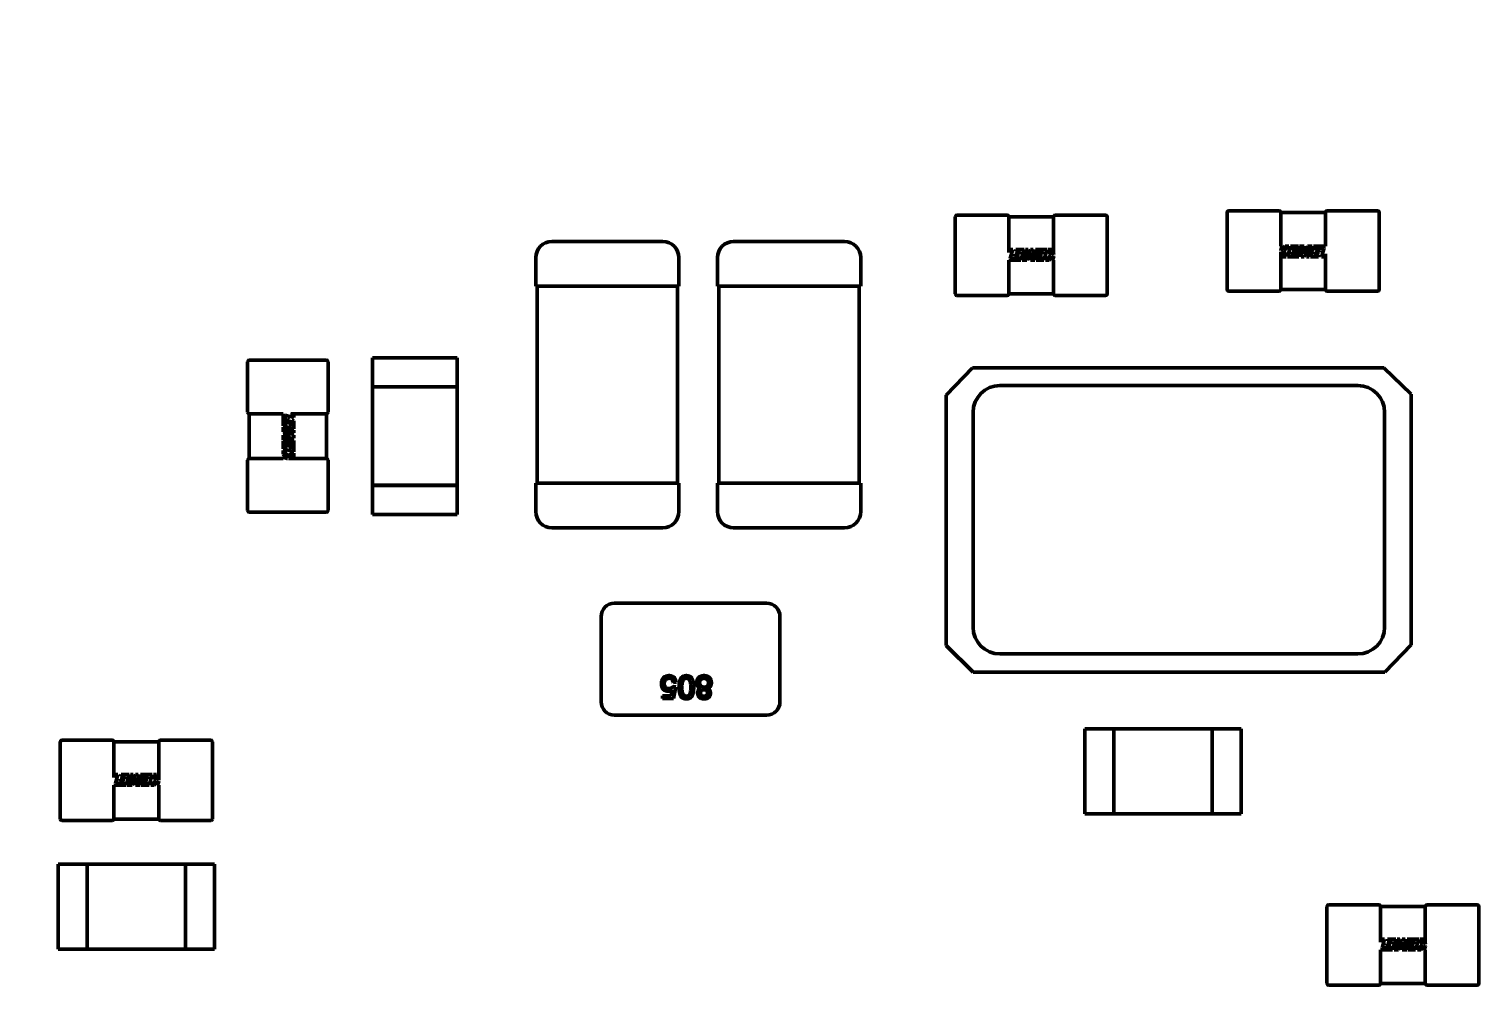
# Model space of a CAD drawing. Header units: millimetres. Extents: x -86 to 841, y -58 to 594.
# Drawn here: x 393.03 to 409.24, y 272.38 to 283.15 of the extents above; entities that cross this region are included whole.
import ezdxf

# ---------------------------------------------------------------- set-up
doc = ezdxf.new("R2010")
doc.units = ezdxf.units.MM
doc.layers.add('Dimension (ISO)', color=7, linetype='Continuous', lineweight=25)
doc.layers.add('Visible (ISO)', color=7, linetype='Continuous', lineweight=50)
doc.styles.add('Note Text (ISO)', font='tahoma.ttf')
doc.dimstyles.new('Default (ISO)', dxfattribs={"dimtxt": 3.5, "dimasz": 2.5, "dimexe": 3.175, "dimexo": 0, "dimgap": 0.762, "dimtad": 1, "dimrnd": 1e-08, "dimtxsty": 'Note Text (ISO)', "dimcen": 0.09, "dimdle": 10, "dimclrd": 256, "dimclre": 256, "dimclrt": 256, "dimadec": 0, "dimazin": 0, "dimtfac": 1.001486, "dimtmove": 0, "dimatfit": 3, "dimfxl": 1, "dimtolj": 1, "dimtzin": 0, "dimlwd": -1, "dimlwe": -1, "dimarcsym": 0})

# ---------------------------------------------------------------- blocks, each defined once
blk = doc.blocks.new('*D15')
at = {"layer": 'Defpoints', "color": 0, "transparency": 16777216}
for p in [(403.259, 321.832), (351.586, 205.621), (382.416, 205.621)]:
    blk.add_point(p, dxfattribs=at)
at = {"layer": 'Dimension (ISO)', "transparency": 16777216}
for p, q in [((403.259, 321.832), (348.411, 321.832)), ((351.586, 319.332), (351.586, 208.121)), ((382.416, 205.621), (348.411, 205.621))]:
    blk.add_line(p, q, dxfattribs=at)
for points in [[(351.169, 319.332), (352.003, 319.332), (351.586, 321.832)], [(351.169, 208.121), (352.003, 208.121), (351.586, 205.621)]]:
    blk.add_solid(points, dxfattribs=at)
at = {"layer": 'Dimension (ISO)', "transparency": 16777216, "insert": (346.381, 257.888), "char_height": 3.5, "attachment_point": 1, "rotation": 90, "style": 'Note Text (ISO)'}
blk.add_mtext('\\A1;116,21', dxfattribs=at)

msp = doc.modelspace()

# ---------------------------------------------------------------- linework, layer by layer
at = {"layer": 'Visible (ISO)'}
for p, q in [((403.402, 281.07), (403.964, 281.07)), ((404.502, 281.07), (405.064, 281.07)), ((406.422, 280.237), (406.422, 281.1)), ((406.441, 281.118), (407.004, 281.118)), ((407.022, 281.1), (407.522, 281.1)), ((407.022, 281.1), (407.022, 281.081)), ((407.022, 281.081), (407.022, 280.723)), ((407.522, 281.1), (407.522, 281.081)), ((407.522, 281.081), (407.522, 280.723)), ((407.541, 281.118), (408.104, 281.118)), ((408.122, 281.1), (408.122, 280.237)), ((403.383, 280.189), (403.383, 281.051)), ((403.983, 281.051), (404.483, 281.051)), ((403.983, 281.032), (403.983, 281.051)), ((403.983, 280.653), (403.983, 281.032)), ((404.483, 281.032), (404.483, 281.051)), ((404.483, 280.628), (404.483, 281.032)), ((405.083, 281.051), (405.083, 280.189)), ((398.874, 280.774), (400.114, 280.774)), ((400.906, 280.774), (402.146, 280.774)), ((398.694, 280.594), (398.694, 280.274)), ((400.294, 280.594), (400.294, 280.274)), ((400.726, 280.594), (400.726, 280.274)), ((402.326, 280.594), (402.326, 280.274)), ((403.992, 280.686), (403.982, 280.651)), ((404.026, 280.686), (403.992, 280.686)), ((403.999, 280.588), (404.026, 280.686)), ((404.035, 280.588), (403.999, 280.588)), ((404.09, 280.588), (404.035, 280.588)), ((404.051, 280.633), (404.045, 280.61)), ((404.045, 280.61), (404.097, 280.61)), ((404.103, 280.633), (404.051, 280.633)), ((404.061, 280.686), (404.055, 280.663)), ((404.055, 280.663), (404.112, 280.663)), ((404.152, 280.686), (404.061, 280.686)), ((404.097, 280.61), (404.09, 280.588)), ((404.112, 280.663), (404.103, 280.633)), ((404.118, 280.565), (404.152, 280.686)), ((404.167, 280.686), (404.132, 280.565)), ((404.223, 280.686), (404.167, 280.578)), ((404.167, 280.578), (404.197, 280.686)), ((404.197, 280.686), (404.167, 280.686)), ((404.185, 280.565), (404.228, 280.651)), ((404.255, 280.686), (404.223, 280.686)), ((404.228, 280.651), (404.223, 280.565)), ((404.28, 280.686), (404.249, 280.578)), ((404.249, 280.578), (404.255, 280.686)), ((404.274, 280.565), (404.302, 280.663)), ((404.41, 280.686), (404.28, 280.686)), ((404.293, 280.588), (404.286, 280.565)), ((404.348, 280.588), (404.293, 280.588)), ((404.302, 280.663), (404.369, 280.663)), ((404.309, 280.633), (404.302, 280.61)), ((404.302, 280.61), (404.354, 280.61)), ((404.36, 280.633), (404.309, 280.633)), ((404.354, 280.61), (404.348, 280.588)), ((404.369, 280.663), (404.36, 280.633)), ((404.375, 280.565), (404.41, 280.686)), ((404.45, 280.62), (404.394, 280.565)), ((404.46, 280.686), (404.423, 280.686)), ((404.423, 280.686), (404.45, 280.62)), ((404.434, 280.565), (404.484, 280.615)), ((404.484, 280.626), (404.46, 280.686)), ((404.484, 280.612), (404.47, 280.565)), ((404.483, 280.61), (404.483, 280.615)), ((407.072, 280.723), (407.022, 280.673)), ((407.022, 280.676), (407.035, 280.723)), ((407.035, 280.723), (407.022, 280.723)), ((407.022, 280.678), (407.022, 280.674)), ((407.022, 280.662), (407.046, 280.603)), ((407.022, 280.66), (407.022, 280.256)), ((407.046, 280.603), (407.082, 280.603)), ((407.055, 280.668), (407.111, 280.723)), ((407.082, 280.603), (407.055, 280.668)), ((407.111, 280.723), (407.072, 280.723)), ((407.13, 280.723), (407.096, 280.603)), ((407.096, 280.603), (407.225, 280.603)), ((407.219, 280.723), (407.13, 280.723)), ((407.136, 280.626), (407.145, 280.655)), ((407.203, 280.626), (407.136, 280.626)), ((407.145, 280.655), (407.197, 280.655)), ((407.151, 280.678), (407.158, 280.7)), ((407.203, 280.678), (407.151, 280.678)), ((407.158, 280.7), (407.213, 280.7)), ((407.197, 280.655), (407.203, 280.678)), ((407.231, 280.723), (407.203, 280.626)), ((407.213, 280.7), (407.219, 280.723)), ((407.225, 280.603), (407.256, 280.71)), ((407.282, 280.723), (407.231, 280.723)), ((407.256, 280.71), (407.25, 280.603)), ((407.25, 280.603), (407.282, 280.603)), ((407.32, 280.723), (407.278, 280.637)), ((407.278, 280.637), (407.282, 280.723)), ((407.282, 280.603), (407.339, 280.71)), ((407.339, 280.71), (407.308, 280.603)), ((407.308, 280.603), (407.338, 280.603)), ((407.373, 280.723), (407.32, 280.723)), ((407.338, 280.603), (407.373, 280.723)), ((407.388, 280.723), (407.353, 280.603)), ((407.353, 280.603), (407.444, 280.603)), ((407.523, 280.723), (407.388, 280.723)), ((407.394, 280.626), (407.402, 280.655)), ((407.45, 280.626), (407.394, 280.626)), ((407.402, 280.655), (407.454, 280.655)), ((407.409, 280.678), (407.415, 280.7)), ((407.46, 280.678), (407.409, 280.678)), ((407.415, 280.7), (407.47, 280.7)), ((407.444, 280.603), (407.45, 280.626)), ((407.454, 280.655), (407.46, 280.678)), ((407.47, 280.7), (407.507, 280.7)), ((407.507, 280.7), (407.479, 280.603)), ((407.479, 280.603), (407.513, 280.603)), ((407.513, 280.603), (407.523, 280.637)), ((407.522, 280.635), (407.522, 280.256)), ((403.982, 280.565), (404.118, 280.565)), ((403.983, 280.207), (403.983, 280.565)), ((404.132, 280.565), (404.185, 280.565)), ((404.223, 280.565), (404.274, 280.565)), ((404.286, 280.565), (404.375, 280.565)), ((404.394, 280.565), (404.434, 280.565)), ((404.47, 280.565), (404.484, 280.565)), ((404.483, 280.207), (404.483, 280.565)), ((398.874, 280.274), (398.694, 280.274)), ((398.71, 280.274), (398.71, 278.074)), ((398.874, 280.274), (400.114, 280.274)), ((400.114, 280.274), (400.294, 280.274)), ((400.278, 280.274), (400.278, 278.074)), ((400.906, 280.274), (400.726, 280.274)), ((400.742, 280.274), (400.742, 278.074)), ((400.906, 280.274), (402.146, 280.274)), ((402.146, 280.274), (402.326, 280.274)), ((402.31, 280.274), (402.31, 278.074)), ((403.964, 280.17), (403.402, 280.17)), ((403.983, 280.189), (403.983, 280.207)), ((404.483, 280.189), (403.983, 280.189)), ((404.483, 280.189), (404.483, 280.207)), ((405.064, 280.17), (404.502, 280.17)), ((407.004, 280.218), (406.441, 280.218)), ((407.022, 280.256), (407.022, 280.237)), ((407.522, 280.237), (407.022, 280.237)), ((407.522, 280.256), (407.522, 280.237)), ((408.104, 280.218), (407.541, 280.218)), ((395.492, 279.449), (396.354, 279.449)), ((396.868, 279.149), (396.868, 279.473)), ((396.868, 279.473), (397.817, 279.473)), ((397.817, 279.473), (397.817, 279.149)), ((395.473, 278.867), (395.473, 279.43)), ((396.373, 279.43), (396.373, 278.867)), ((403.28, 279.056), (403.575, 279.361)), ((403.575, 279.361), (408.175, 279.361)), ((408.175, 279.361), (408.48, 279.066)), ((397.817, 279.149), (396.868, 279.149)), ((396.868, 278.049), (396.868, 279.148)), ((396.868, 279.148), (397.817, 279.148)), ((397.817, 279.148), (397.817, 278.049)), ((403.883, 279.164), (407.883, 279.164)), ((403.28, 276.257), (403.28, 279.056)), ((408.48, 279.066), (408.48, 276.266)), ((395.492, 278.349), (395.492, 278.849)), ((395.492, 278.849), (395.511, 278.849)), ((395.511, 278.849), (395.869, 278.849)), ((395.869, 278.849), (395.869, 278.714)), ((395.892, 278.797), (395.892, 278.833)), ((395.892, 278.833), (395.989, 278.805)), ((395.989, 278.839), (395.954, 278.849)), ((395.957, 278.849), (396.336, 278.849)), ((395.989, 278.805), (395.989, 278.839)), ((396.336, 278.849), (396.354, 278.849)), ((396.354, 278.849), (396.354, 278.349)), ((403.583, 276.464), (403.583, 278.864)), ((408.183, 278.864), (408.183, 276.464)), ((395.869, 278.714), (395.989, 278.679)), ((395.869, 278.699), (395.869, 278.647)), ((395.989, 278.665), (395.869, 278.699)), ((395.869, 278.647), (395.954, 278.604)), ((395.989, 278.608), (395.881, 278.665)), ((395.881, 278.665), (395.989, 278.634)), ((395.891, 278.741), (395.892, 278.797)), ((395.914, 278.735), (395.891, 278.741)), ((395.936, 278.78), (395.914, 278.787)), ((395.914, 278.787), (395.914, 278.735)), ((395.936, 278.729), (395.936, 278.78)), ((395.966, 278.72), (395.936, 278.729)), ((395.989, 278.77), (395.966, 278.777)), ((395.966, 278.777), (395.966, 278.72)), ((395.989, 278.679), (395.989, 278.77)), ((395.989, 278.634), (395.989, 278.665)), ((395.954, 278.604), (395.869, 278.609)), ((395.869, 278.609), (395.869, 278.557)), ((395.869, 278.557), (395.966, 278.529)), ((395.891, 278.539), (395.869, 278.545)), ((395.869, 278.545), (395.869, 278.457)), ((395.989, 278.551), (395.882, 278.582)), ((395.882, 278.582), (395.989, 278.576)), ((395.891, 278.484), (395.891, 278.539)), ((395.914, 278.478), (395.891, 278.484)), ((395.936, 278.523), (395.914, 278.529)), ((395.914, 278.529), (395.914, 278.478)), ((395.936, 278.471), (395.936, 278.523)), ((395.966, 278.529), (395.966, 278.463)), ((395.989, 278.576), (395.989, 278.608)), ((395.989, 278.422), (395.989, 278.551)), ((395.473, 277.767), (395.473, 278.33)), ((395.492, 278.349), (395.511, 278.349)), ((395.511, 278.349), (395.869, 278.349)), ((395.869, 278.457), (395.989, 278.422)), ((395.924, 278.381), (395.869, 278.438)), ((395.869, 278.438), (395.869, 278.398)), ((395.869, 278.398), (395.919, 278.348)), ((395.916, 278.348), (395.869, 278.362)), ((395.869, 278.362), (395.869, 278.348)), ((395.913, 278.349), (395.918, 278.349)), ((395.989, 278.408), (395.924, 278.381)), ((395.929, 278.348), (395.989, 278.372)), ((395.931, 278.349), (396.336, 278.349)), ((395.966, 278.463), (395.936, 278.471)), ((395.989, 278.372), (395.989, 278.408)), ((396.336, 278.349), (396.354, 278.349)), ((396.373, 278.33), (396.373, 277.767)), ((397.817, 278.049), (396.868, 278.049)), ((396.868, 277.724), (396.868, 278.048)), ((396.868, 278.048), (397.817, 278.048)), ((397.817, 278.048), (397.817, 277.724)), ((398.874, 278.074), (398.694, 278.074)), ((398.694, 278.074), (398.694, 277.754)), ((398.874, 278.074), (400.114, 278.074)), ((400.114, 278.074), (400.294, 278.074)), ((400.294, 278.074), (400.294, 277.754)), ((400.906, 278.074), (400.726, 278.074)), ((400.726, 278.074), (400.726, 277.754)), ((400.906, 278.074), (402.146, 278.074)), ((402.146, 278.074), (402.326, 278.074)), ((402.326, 278.074), (402.326, 277.754)), ((396.354, 277.749), (395.492, 277.749)), ((397.817, 277.724), (396.868, 277.724)), ((398.874, 277.574), (400.114, 277.574)), ((400.906, 277.574), (402.146, 277.574)), ((399.574, 276.73), (399.924, 276.73)), ((399.924, 276.73), (400.924, 276.73)), ((400.924, 276.73), (401.274, 276.73)), ((399.424, 275.63), (399.424, 276.58)), ((401.424, 276.58), (401.424, 275.63)), ((403.585, 275.961), (403.28, 276.257)), ((408.48, 276.266), (408.185, 275.961)), ((407.883, 276.164), (403.883, 276.164)), ((408.185, 275.961), (403.585, 275.961)), ((400.206, 275.697), (400.219, 275.763)), ((400.226, 275.799), (400.259, 275.796)), ((400.262, 275.848), (400.229, 275.845)), ((400.259, 275.796), (400.233, 275.664)), ((400.111, 275.697), (400.206, 275.697)), ((400.111, 275.664), (400.111, 275.697)), ((400.233, 275.664), (400.111, 275.664)), ((399.924, 275.48), (399.574, 275.48)), ((400.924, 275.48), (399.924, 275.48)), ((401.274, 275.48), (400.924, 275.48)), ((404.831, 274.376), (404.831, 275.325)), ((404.831, 275.325), (405.155, 275.325)), ((405.155, 275.325), (405.155, 274.376)), ((406.255, 275.325), (405.156, 275.325)), ((405.156, 275.325), (405.156, 274.376)), ((406.255, 274.376), (406.255, 275.325)), ((406.256, 274.376), (406.256, 275.325)), ((406.256, 275.325), (406.58, 275.325)), ((406.58, 275.325), (406.58, 274.376)), ((393.379, 274.318), (393.379, 275.181)), ((393.398, 275.2), (393.96, 275.2)), ((393.979, 275.181), (394.479, 275.181)), ((393.979, 275.162), (393.979, 275.181)), ((393.979, 274.783), (393.979, 275.162)), ((394.479, 275.162), (394.479, 275.181)), ((394.479, 274.758), (394.479, 275.162)), ((394.498, 275.2), (395.06, 275.2)), ((395.079, 275.181), (395.079, 274.318)), ((393.988, 274.815), (393.978, 274.781)), ((394.023, 274.815), (393.988, 274.815)), ((393.995, 274.718), (394.023, 274.815)), ((394.048, 274.763), (394.041, 274.74)), ((394.099, 274.763), (394.048, 274.763)), ((394.058, 274.815), (394.051, 274.792)), ((394.051, 274.792), (394.108, 274.792)), ((394.148, 274.815), (394.058, 274.815)), ((394.108, 274.792), (394.099, 274.763)), ((394.114, 274.695), (394.148, 274.815)), ((394.163, 274.815), (394.128, 274.695)), ((394.219, 274.815), (394.163, 274.708)), ((394.163, 274.708), (394.194, 274.815)), ((394.194, 274.815), (394.163, 274.815)), ((394.181, 274.695), (394.224, 274.781)), ((394.251, 274.815), (394.219, 274.815)), ((394.224, 274.781), (394.219, 274.695)), ((394.276, 274.815), (394.245, 274.708)), ((394.245, 274.708), (394.251, 274.815)), ((394.27, 274.695), (394.298, 274.792)), ((394.406, 274.815), (394.276, 274.815)), ((394.298, 274.792), (394.365, 274.792)), ((394.305, 274.763), (394.299, 274.74)), ((394.357, 274.763), (394.305, 274.763)), ((394.365, 274.792), (394.357, 274.763)), ((394.371, 274.695), (394.406, 274.815)), ((394.446, 274.75), (394.39, 274.695)), ((394.456, 274.815), (394.419, 274.815)), ((394.419, 274.815), (394.446, 274.75)), ((394.48, 274.756), (394.456, 274.815)), ((393.978, 274.695), (394.114, 274.695)), ((393.979, 274.337), (393.979, 274.695)), ((394.031, 274.718), (393.995, 274.718)), ((394.086, 274.718), (394.031, 274.718)), ((394.041, 274.74), (394.093, 274.74)), ((394.093, 274.74), (394.086, 274.718)), ((394.128, 274.695), (394.181, 274.695)), ((394.219, 274.695), (394.27, 274.695)), ((394.289, 274.718), (394.282, 274.695)), ((394.282, 274.695), (394.371, 274.695)), ((394.344, 274.718), (394.289, 274.718)), ((394.299, 274.74), (394.35, 274.74)), ((394.35, 274.74), (394.344, 274.718)), ((394.39, 274.695), (394.43, 274.695)), ((394.43, 274.695), (394.48, 274.745)), ((394.48, 274.742), (394.466, 274.695)), ((394.466, 274.695), (394.48, 274.695)), ((394.479, 274.74), (394.479, 274.744)), ((394.479, 274.337), (394.479, 274.695)), ((393.96, 274.3), (393.398, 274.3)), ((393.979, 274.318), (393.979, 274.337)), ((394.479, 274.318), (393.979, 274.318)), ((394.479, 274.318), (394.479, 274.337)), ((395.06, 274.3), (394.498, 274.3)), ((405.155, 274.376), (404.831, 274.376)), ((405.156, 274.376), (406.255, 274.376)), ((406.58, 274.376), (406.256, 274.376)), ((393.355, 272.864), (393.355, 273.813)), ((393.355, 273.813), (393.679, 273.813)), ((393.679, 273.813), (393.679, 272.864)), ((393.68, 272.864), (393.68, 273.813)), ((393.68, 273.813), (394.779, 273.813)), ((394.779, 273.813), (394.779, 272.864)), ((394.78, 272.864), (394.78, 273.813)), ((394.78, 273.813), (395.104, 273.813)), ((395.104, 273.813), (395.104, 272.864)), ((407.538, 272.479), (407.538, 273.341)), ((407.557, 273.36), (408.119, 273.36)), ((408.138, 273.341), (408.638, 273.341)), ((408.138, 273.322), (408.138, 273.341)), ((408.138, 272.943), (408.138, 273.322)), ((408.638, 273.322), (408.638, 273.341)), ((408.638, 272.918), (408.638, 273.322)), ((408.657, 273.36), (409.219, 273.36)), ((409.238, 273.341), (409.238, 272.479)), ((408.147, 272.975), (408.137, 272.941)), ((408.182, 272.975), (408.147, 272.975)), ((408.154, 272.878), (408.182, 272.975)), ((408.217, 272.975), (408.21, 272.953)), ((408.308, 272.975), (408.217, 272.975)), ((408.273, 272.855), (408.308, 272.975)), ((408.322, 272.975), (408.288, 272.855)), ((408.379, 272.975), (408.322, 272.868)), ((408.322, 272.868), (408.353, 272.975)), ((408.353, 272.975), (408.322, 272.975)), ((408.411, 272.975), (408.379, 272.975)), ((408.435, 272.975), (408.405, 272.868)), ((408.405, 272.868), (408.411, 272.975)), ((408.565, 272.975), (408.435, 272.975)), ((408.53, 272.855), (408.565, 272.975)), ((408.615, 272.975), (408.578, 272.975)), ((408.578, 272.975), (408.605, 272.91)), ((408.639, 272.916), (408.615, 272.975)), ((393.679, 272.864), (393.355, 272.864)), ((394.779, 272.864), (393.68, 272.864)), ((395.104, 272.864), (394.78, 272.864)), ((408.137, 272.855), (408.273, 272.855)), ((408.138, 272.497), (408.138, 272.855)), ((408.19, 272.878), (408.154, 272.878)), ((408.245, 272.878), (408.19, 272.878)), ((408.207, 272.923), (408.2, 272.9)), ((408.2, 272.9), (408.252, 272.9)), ((408.258, 272.923), (408.207, 272.923)), ((408.21, 272.953), (408.267, 272.953)), ((408.252, 272.9), (408.245, 272.878)), ((408.267, 272.953), (408.258, 272.923)), ((408.288, 272.855), (408.34, 272.855)), ((408.34, 272.855), (408.383, 272.941)), ((408.383, 272.941), (408.378, 272.855)), ((408.378, 272.855), (408.43, 272.855)), ((408.43, 272.855), (408.458, 272.953)), ((408.448, 272.878), (408.442, 272.855)), ((408.442, 272.855), (408.53, 272.855)), ((408.503, 272.878), (408.448, 272.878)), ((408.458, 272.953), (408.524, 272.953)), ((408.464, 272.923), (408.458, 272.9)), ((408.458, 272.9), (408.509, 272.9)), ((408.516, 272.923), (408.464, 272.923)), ((408.509, 272.9), (408.503, 272.878)), ((408.524, 272.953), (408.516, 272.923)), ((408.605, 272.91), (408.549, 272.855)), ((408.549, 272.855), (408.589, 272.855)), ((408.589, 272.855), (408.639, 272.905)), ((408.639, 272.902), (408.625, 272.855)), ((408.625, 272.855), (408.639, 272.855)), ((408.638, 272.9), (408.638, 272.905)), ((408.638, 272.497), (408.638, 272.855)), ((408.138, 272.479), (408.138, 272.497)), ((408.638, 272.479), (408.138, 272.479)), ((408.638, 272.479), (408.638, 272.497)), ((408.119, 272.46), (407.557, 272.46)), ((409.219, 272.46), (408.657, 272.46))]:
    msp.add_line(p, q, dxfattribs=at)
for centre, radius, start, end in [((403.402, 281.051), 0.0187, 90, 180), ((403.964, 281.051), 0.0187, 0, 90), ((404.502, 281.051), 0.0187, 90, 180), ((405.064, 281.051), 0.0187, 0, 90), ((406.441, 281.1), 0.0187, 90, 180), ((407.004, 281.1), 0.0187, 0, 90), ((407.541, 281.1), 0.0187, 90, 180), ((408.104, 281.1), 0.0187, 0, 90), ((398.874, 280.594), 0.18, 90, 180), ((400.114, 280.594), 0.18, 0, 90), ((400.906, 280.594), 0.18, 90, 180), ((402.146, 280.594), 0.18, 0, 90), ((403.402, 280.189), 0.0187, 180, 270), ((403.964, 280.189), 0.0187, 270, 0), ((404.502, 280.189), 0.0187, 180, 270), ((405.064, 280.189), 0.0187, 270, 0), ((406.441, 280.237), 0.0187, 180, 270), ((407.004, 280.237), 0.0187, 270, 0), ((407.541, 280.237), 0.0187, 180, 270), ((408.104, 280.237), 0.0187, 270, 0), ((395.492, 279.43), 0.0187, 90, 180), ((396.354, 279.43), 0.0187, 0, 90), ((403.883, 278.864), 0.3, 90, 180), ((407.883, 278.864), 0.3, 0, 90), ((395.492, 278.867), 0.0187, 180, 270), ((396.354, 278.867), 0.0187, 270, 0), ((395.492, 278.33), 0.0187, 90, 180), ((396.354, 278.33), 0.0187, 0, 90), ((395.492, 277.767), 0.0187, 180, 270), ((396.354, 277.767), 0.0187, 270, 0), ((398.874, 277.754), 0.18, 180, 270), ((400.114, 277.754), 0.18, 270, 0), ((400.906, 277.754), 0.18, 180, 270), ((402.146, 277.754), 0.18, 270, 0), ((399.574, 276.58), 0.15, 90, 180), ((401.274, 276.58), 0.15, 0, 90), ((403.883, 276.464), 0.3, 180, 270), ((407.883, 276.464), 0.3, 270, 0), ((399.574, 275.63), 0.15, 180, 270), ((401.274, 275.63), 0.15, 270, 0), ((393.398, 275.181), 0.0187, 90, 180), ((393.96, 275.181), 0.0187, 0, 90), ((394.498, 275.181), 0.0187, 90, 180), ((395.06, 275.181), 0.0187, 0, 90), ((393.398, 274.318), 0.0187, 180, 270), ((393.96, 274.318), 0.0187, 270, 0), ((394.498, 274.318), 0.0187, 180, 270), ((395.06, 274.318), 0.0187, 270, 0), ((407.557, 273.341), 0.0187, 90, 180), ((408.119, 273.341), 0.0187, 0, 90), ((408.657, 273.341), 0.0187, 90, 180), ((409.219, 273.341), 0.0187, 0, 90), ((407.557, 272.479), 0.0187, 180, 270), ((408.119, 272.479), 0.0187, 270, 0), ((408.657, 272.479), 0.0187, 180, 270), ((409.219, 272.479), 0.0187, 270, 0)]:
    msp.add_arc(centre, radius, start, end, dxfattribs=at)
for points, knots in [([(400.098, 275.829), (400.098, 275.832), (400.098, 275.838), (400.099, 275.846), (400.1, 275.854), (400.102, 275.862), (400.105, 275.869), (400.109, 275.876), (400.113, 275.883), (400.116, 275.888), (400.117, 275.89)], [0, 0, 0, 0, 0.132462, 0.26165, 0.387547, 0.510782, 0.632675, 0.75466, 0.876523, 1, 1, 1, 1]), ([(400.117, 275.89), (400.119, 275.892), (400.123, 275.897), (400.13, 275.903), (400.138, 275.909), (400.146, 275.913), (400.154, 275.917), (400.163, 275.919), (400.173, 275.921), (400.179, 275.921), (400.183, 275.921)], [0, 0, 0, 0, 0.127893, 0.251579, 0.372793, 0.492778, 0.61359, 0.737809, 0.86618, 1, 1, 1, 1]), ([(400.182, 275.891), (400.18, 275.891), (400.177, 275.891), (400.171, 275.89), (400.166, 275.889), (400.161, 275.887), (400.156, 275.885), (400.152, 275.882), (400.148, 275.879), (400.144, 275.875), (400.141, 275.871), (400.138, 275.866), (400.136, 275.861), (400.134, 275.856), (400.133, 275.85), (400.131, 275.844), (400.131, 275.838), (400.131, 275.834), (400.131, 275.831)], [0, 0, 0, 0, 0.065801, 0.128677, 0.188676, 0.247598, 0.304849, 0.361786, 0.419523, 0.478682, 0.53877, 0.598799, 0.660184, 0.722952, 0.787993, 0.855404, 0.926153, 1, 1, 1, 1]), ([(400.229, 275.845), (400.229, 275.847), (400.228, 275.851), (400.227, 275.856), (400.226, 275.861), (400.224, 275.865), (400.222, 275.869), (400.22, 275.873), (400.217, 275.877), (400.214, 275.88), (400.211, 275.882), (400.208, 275.885), (400.204, 275.887), (400.2, 275.888), (400.196, 275.89), (400.192, 275.891), (400.187, 275.891), (400.184, 275.891), (400.182, 275.891)], [0, 0, 0, 0, 0.077361, 0.15048, 0.219977, 0.286681, 0.349678, 0.41068, 0.469427, 0.526756, 0.583142, 0.638824, 0.695263, 0.752696, 0.810849, 0.871356, 0.934436, 1, 1, 1, 1]), ([(400.183, 275.921), (400.185, 275.921), (400.191, 275.921), (400.199, 275.92), (400.206, 275.918), (400.213, 275.916), (400.22, 275.913), (400.226, 275.91), (400.232, 275.906), (400.238, 275.901), (400.243, 275.896), (400.248, 275.89), (400.252, 275.884), (400.255, 275.878), (400.258, 275.871), (400.26, 275.864), (400.261, 275.856), (400.262, 275.851), (400.262, 275.848)], [0, 0, 0, 0, 0.069298, 0.135561, 0.199671, 0.261716, 0.322662, 0.382907, 0.443032, 0.503501, 0.563724, 0.62398, 0.683629, 0.743848, 0.805192, 0.867649, 0.932778, 1, 1, 1, 1]), ([(400.295, 275.791), (400.295, 275.795), (400.295, 275.802), (400.296, 275.812), (400.297, 275.822), (400.297, 275.831), (400.299, 275.84), (400.3, 275.849), (400.302, 275.857), (400.304, 275.864), (400.307, 275.871), (400.309, 275.877), (400.312, 275.883), (400.316, 275.889), (400.319, 275.894), (400.323, 275.899), (400.327, 275.903), (400.332, 275.907), (400.336, 275.91), (400.341, 275.913), (400.347, 275.915), (400.352, 275.917), (400.358, 275.919), (400.364, 275.92), (400.371, 275.921), (400.375, 275.921), (400.378, 275.921)], [0, 0, 0, 0, 0.062874, 0.122837, 0.179657, 0.23396, 0.285595, 0.334513, 0.380905, 0.424895, 0.466529, 0.506488, 0.545032, 0.581831, 0.617448, 0.652067, 0.68588, 0.719175, 0.752182, 0.78524, 0.818656, 0.852548, 0.887626, 0.923635, 0.961022, 1, 1, 1, 1]), ([(400.378, 275.891), (400.376, 275.891), (400.373, 275.891), (400.368, 275.89), (400.363, 275.889), (400.358, 275.886), (400.354, 275.884), (400.35, 275.88), (400.346, 275.876), (400.342, 275.872), (400.339, 275.866), (400.336, 275.859), (400.334, 275.851), (400.332, 275.842), (400.33, 275.831), (400.329, 275.819), (400.328, 275.805), (400.328, 275.796), (400.328, 275.791)], [0, 0, 0, 0, 0.040782, 0.08087, 0.120268, 0.160187, 0.20046, 0.242265, 0.286459, 0.332952, 0.384431, 0.443389, 0.511681, 0.58902, 0.676245, 0.773705, 0.881568, 1, 1, 1, 1]), ([(400.378, 275.921), (400.381, 275.921), (400.386, 275.921), (400.395, 275.919), (400.403, 275.917), (400.41, 275.915), (400.417, 275.911), (400.424, 275.907), (400.43, 275.902), (400.433, 275.898), (400.435, 275.896)], [0, 0, 0, 0, 0.137903, 0.268873, 0.395178, 0.517089, 0.636743, 0.756222, 0.876628, 1, 1, 1, 1]), ([(400.427, 275.791), (400.427, 275.796), (400.427, 275.805), (400.426, 275.819), (400.425, 275.831), (400.424, 275.842), (400.422, 275.851), (400.419, 275.859), (400.416, 275.866), (400.413, 275.872), (400.409, 275.876), (400.405, 275.88), (400.401, 275.884), (400.397, 275.887), (400.392, 275.889), (400.388, 275.89), (400.383, 275.891), (400.379, 275.891), (400.378, 275.891)], [0, 0, 0, 0, 0.118406, 0.226654, 0.324092, 0.411705, 0.489026, 0.556909, 0.616233, 0.667349, 0.713512, 0.757697, 0.799493, 0.839976, 0.879886, 0.919149, 0.959227, 1, 1, 1, 1]), ([(400.435, 275.896), (400.437, 275.893), (400.441, 275.887), (400.446, 275.877), (400.45, 275.865), (400.454, 275.853), (400.457, 275.839), (400.459, 275.824), (400.46, 275.808), (400.46, 275.797), (400.46, 275.791)], [0, 0, 0, 0, 0.097421, 0.200886, 0.311172, 0.429798, 0.55774, 0.694715, 0.84213, 1, 1, 1, 1]), ([(400.493, 275.843), (400.493, 275.845), (400.493, 275.851), (400.494, 275.859), (400.496, 275.866), (400.498, 275.873), (400.502, 275.88), (400.506, 275.887), (400.51, 275.893), (400.515, 275.898), (400.521, 275.904), (400.528, 275.908), (400.534, 275.912), (400.542, 275.915), (400.549, 275.918), (400.558, 275.92), (400.566, 275.921), (400.572, 275.921), (400.575, 275.921)], [0, 0, 0, 0, 0.0636, 0.125297, 0.185569, 0.244698, 0.303717, 0.36292, 0.4233, 0.485177, 0.547083, 0.608525, 0.669965, 0.732299, 0.79565, 0.861055, 0.929122, 1, 1, 1, 1]), ([(400.575, 275.891), (400.573, 275.891), (400.569, 275.891), (400.564, 275.89), (400.559, 275.889), (400.554, 275.888), (400.55, 275.886), (400.546, 275.884), (400.542, 275.881), (400.539, 275.877), (400.536, 275.874), (400.533, 275.87), (400.531, 275.866), (400.529, 275.862), (400.528, 275.857), (400.527, 275.852), (400.526, 275.847), (400.526, 275.844), (400.526, 275.842)], [0, 0, 0, 0, 0.071837, 0.139558, 0.204923, 0.267827, 0.328547, 0.388755, 0.44803, 0.508601, 0.569321, 0.628512, 0.687493, 0.747078, 0.807703, 0.86971, 0.933428, 1, 1, 1, 1]), ([(400.575, 275.921), (400.578, 275.921), (400.584, 275.921), (400.593, 275.92), (400.601, 275.918), (400.609, 275.915), (400.616, 275.912), (400.623, 275.908), (400.629, 275.904), (400.635, 275.898), (400.64, 275.893), (400.645, 275.886), (400.649, 275.88), (400.652, 275.873), (400.654, 275.866), (400.656, 275.858), (400.657, 275.85), (400.657, 275.845), (400.657, 275.842)], [0, 0, 0, 0, 0.070442, 0.138089, 0.203178, 0.266139, 0.327929, 0.38919, 0.450254, 0.512347, 0.573843, 0.633933, 0.69346, 0.752479, 0.812386, 0.87307, 0.935184, 1, 1, 1, 1]), ([(400.625, 275.841), (400.624, 275.843), (400.624, 275.848), (400.623, 275.854), (400.622, 275.86), (400.62, 275.866), (400.616, 275.872), (400.612, 275.877), (400.607, 275.881), (400.601, 275.885), (400.595, 275.888), (400.588, 275.89), (400.582, 275.891), (400.577, 275.891), (400.575, 275.891)], [0, 0, 0, 0, 0.079823, 0.159857, 0.239733, 0.321365, 0.402584, 0.483266, 0.566017, 0.653071, 0.741856, 0.828591, 0.914281, 1, 1, 1, 1]), ([(400.173, 275.746), (400.17, 275.746), (400.165, 275.747), (400.158, 275.748), (400.151, 275.749), (400.144, 275.752), (400.137, 275.755), (400.131, 275.759), (400.125, 275.764), (400.119, 275.77), (400.114, 275.776), (400.11, 275.782), (400.106, 275.789), (400.103, 275.796), (400.101, 275.804), (400.099, 275.812), (400.098, 275.821), (400.098, 275.826), (400.098, 275.829)], [0, 0, 0, 0, 0.061997, 0.122088, 0.181375, 0.239508, 0.297836, 0.35688, 0.417282, 0.47964, 0.5425, 0.604962, 0.666991, 0.730216, 0.794173, 0.860458, 0.928578, 1, 1, 1, 1]), ([(400.131, 275.831), (400.131, 275.829), (400.131, 275.825), (400.131, 275.819), (400.132, 275.814), (400.134, 275.808), (400.136, 275.804), (400.138, 275.799), (400.141, 275.795), (400.144, 275.791), (400.147, 275.787), (400.151, 275.784), (400.155, 275.782), (400.16, 275.78), (400.165, 275.778), (400.17, 275.777), (400.176, 275.776), (400.18, 275.776), (400.182, 275.776)], [0, 0, 0, 0, 0.072866, 0.141887, 0.207453, 0.270438, 0.331641, 0.390108, 0.448069, 0.505503, 0.562488, 0.619084, 0.676416, 0.735452, 0.796241, 0.860406, 0.928305, 1, 1, 1, 1]), ([(400.219, 275.763), (400.217, 275.762), (400.213, 275.759), (400.208, 275.756), (400.202, 275.753), (400.197, 275.751), (400.191, 275.749), (400.185, 275.747), (400.179, 275.746), (400.175, 275.746), (400.173, 275.746)], [0, 0, 0, 0, 0.136729, 0.268515, 0.395529, 0.52, 0.640496, 0.761236, 0.880107, 1, 1, 1, 1]), ([(400.182, 275.776), (400.185, 275.776), (400.19, 275.776), (400.197, 275.777), (400.203, 275.779), (400.209, 275.782), (400.214, 275.786), (400.219, 275.79), (400.223, 275.794), (400.225, 275.797), (400.226, 275.799)], [0, 0, 0, 0, 0.14786, 0.283561, 0.412369, 0.534236, 0.652692, 0.768663, 0.883652, 1, 1, 1, 1]), ([(400.378, 275.661), (400.374, 275.661), (400.368, 275.661), (400.358, 275.663), (400.349, 275.665), (400.341, 275.669), (400.333, 275.673), (400.327, 275.679), (400.321, 275.685), (400.316, 275.693), (400.311, 275.701), (400.307, 275.71), (400.304, 275.72), (400.301, 275.729), (400.3, 275.737), (400.298, 275.743), (400.297, 275.75), (400.297, 275.757), (400.296, 275.765), (400.296, 275.773), (400.295, 275.782), (400.295, 275.788), (400.295, 275.791)], [0, 0, 0, 0, 0.056724, 0.111437, 0.164368, 0.216435, 0.267641, 0.31736, 0.367473, 0.41821, 0.471404, 0.527966, 0.588061, 0.652134, 0.686345, 0.723264, 0.76261, 0.804739, 0.84943, 0.896711, 0.94689, 1, 1, 1, 1]), ([(400.328, 275.791), (400.328, 275.786), (400.328, 275.777), (400.329, 275.763), (400.33, 275.751), (400.331, 275.741), (400.333, 275.731), (400.336, 275.723), (400.339, 275.716), (400.342, 275.71), (400.345, 275.706), (400.349, 275.702), (400.353, 275.698), (400.358, 275.695), (400.363, 275.693), (400.367, 275.691), (400.373, 275.691), (400.376, 275.69), (400.378, 275.69)], [0, 0, 0, 0, 0.115629, 0.221541, 0.317048, 0.403151, 0.480181, 0.547649, 0.607036, 0.658652, 0.705723, 0.749804, 0.792587, 0.833874, 0.874768, 0.915223, 0.956881, 1, 1, 1, 1]), ([(400.46, 275.791), (400.46, 275.787), (400.46, 275.78), (400.459, 275.769), (400.459, 275.76), (400.458, 275.75), (400.456, 275.741), (400.455, 275.733), (400.453, 275.725), (400.451, 275.717), (400.448, 275.711), (400.446, 275.704), (400.443, 275.698), (400.439, 275.693), (400.436, 275.687), (400.432, 275.683), (400.428, 275.679), (400.423, 275.675), (400.419, 275.671), (400.414, 275.669), (400.408, 275.666), (400.403, 275.664), (400.397, 275.663), (400.391, 275.661), (400.384, 275.661), (400.38, 275.661), (400.378, 275.661)], [0, 0, 0, 0, 0.063114, 0.123615, 0.180974, 0.235261, 0.287101, 0.336031, 0.382382, 0.426334, 0.468211, 0.50825, 0.546628, 0.58365, 0.618994, 0.653583, 0.687156, 0.720422, 0.75323, 0.78626, 0.819504, 0.853545, 0.888308, 0.923996, 0.96135, 1, 1, 1, 1]), ([(400.412, 275.708), (400.413, 275.71), (400.416, 275.714), (400.419, 275.722), (400.421, 275.73), (400.423, 275.74), (400.425, 275.751), (400.426, 275.763), (400.427, 275.777), (400.427, 275.786), (400.427, 275.791)], [0, 0, 0, 0, 0.083888, 0.177154, 0.282514, 0.3994, 0.529491, 0.672802, 0.829536, 1, 1, 1, 1]), ([(400.541, 275.777), (400.539, 275.777), (400.535, 275.779), (400.53, 275.781), (400.525, 275.784), (400.52, 275.787), (400.516, 275.79), (400.512, 275.794), (400.508, 275.797), (400.505, 275.802), (400.502, 275.806), (400.5, 275.811), (400.498, 275.815), (400.496, 275.821), (400.494, 275.826), (400.494, 275.831), (400.493, 275.837), (400.493, 275.841), (400.493, 275.843)], [0, 0, 0, 0, 0.069013, 0.135236, 0.199611, 0.262419, 0.323723, 0.383765, 0.443773, 0.503795, 0.563823, 0.623484, 0.683469, 0.743591, 0.805727, 0.868616, 0.933278, 1, 1, 1, 1]), ([(400.503, 275.726), (400.503, 275.729), (400.503, 275.735), (400.505, 275.743), (400.508, 275.75), (400.512, 275.757), (400.517, 275.763), (400.524, 275.768), (400.532, 275.773), (400.538, 275.775), (400.541, 275.777)], [0, 0, 0, 0, 0.124835, 0.244778, 0.360989, 0.477964, 0.596922, 0.721591, 0.855098, 1, 1, 1, 1]), ([(400.576, 275.661), (400.573, 275.661), (400.568, 275.661), (400.56, 275.662), (400.553, 275.663), (400.546, 275.665), (400.54, 275.668), (400.533, 275.671), (400.528, 275.675), (400.523, 275.68), (400.518, 275.685), (400.514, 275.69), (400.51, 275.695), (400.508, 275.701), (400.505, 275.707), (400.504, 275.713), (400.503, 275.72), (400.503, 275.724), (400.503, 275.726)], [0, 0, 0, 0, 0.073201, 0.142587, 0.209625, 0.274883, 0.337931, 0.400462, 0.462501, 0.525005, 0.586689, 0.646813, 0.705215, 0.762881, 0.820728, 0.879295, 0.938511, 1, 1, 1, 1]), ([(400.526, 275.842), (400.526, 275.841), (400.526, 275.837), (400.526, 275.832), (400.528, 275.827), (400.529, 275.823), (400.531, 275.818), (400.533, 275.814), (400.536, 275.81), (400.539, 275.807), (400.543, 275.803), (400.547, 275.8), (400.551, 275.798), (400.555, 275.796), (400.56, 275.794), (400.565, 275.793), (400.57, 275.793), (400.574, 275.792), (400.576, 275.792)], [0, 0, 0, 0, 0.066616, 0.130424, 0.192671, 0.252969, 0.31288, 0.3722, 0.431927, 0.492422, 0.552771, 0.613262, 0.673556, 0.73432, 0.796858, 0.861769, 0.928863, 1, 1, 1, 1]), ([(400.575, 275.763), (400.573, 275.763), (400.57, 275.763), (400.566, 275.762), (400.562, 275.761), (400.558, 275.76), (400.555, 275.759), (400.551, 275.757), (400.548, 275.755), (400.545, 275.752), (400.541, 275.747), (400.538, 275.741), (400.536, 275.734), (400.536, 275.73), (400.536, 275.727)], [0, 0, 0, 0, 0.076843, 0.149839, 0.218379, 0.284997, 0.347658, 0.409847, 0.469936, 0.53042, 0.648752, 0.763775, 0.878749, 1, 1, 1, 1]), ([(400.536, 275.727), (400.536, 275.725), (400.536, 275.72), (400.538, 275.713), (400.541, 275.706), (400.545, 275.702), (400.549, 275.698), (400.552, 275.696), (400.555, 275.694), (400.559, 275.693), (400.562, 275.692), (400.566, 275.691), (400.571, 275.69), (400.574, 275.69), (400.575, 275.69)], [0, 0, 0, 0, 0.123386, 0.241435, 0.357449, 0.476714, 0.53789, 0.59927, 0.660352, 0.723007, 0.787876, 0.85536, 0.925373, 1, 1, 1, 1]), ([(400.615, 275.726), (400.615, 275.728), (400.614, 275.733), (400.612, 275.741), (400.609, 275.747), (400.605, 275.752), (400.602, 275.755), (400.599, 275.757), (400.595, 275.759), (400.592, 275.76), (400.588, 275.761), (400.584, 275.762), (400.579, 275.763), (400.576, 275.763), (400.575, 275.763)], [0, 0, 0, 0, 0.127394, 0.246182, 0.361268, 0.47714, 0.536327, 0.595672, 0.656619, 0.718836, 0.783582, 0.851588, 0.923927, 1, 1, 1, 1]), ([(400.575, 275.69), (400.577, 275.69), (400.58, 275.69), (400.584, 275.691), (400.588, 275.692), (400.592, 275.693), (400.595, 275.694), (400.599, 275.696), (400.602, 275.698), (400.605, 275.701), (400.609, 275.706), (400.612, 275.712), (400.614, 275.719), (400.615, 275.723), (400.615, 275.726)], [0, 0, 0, 0, 0.076236, 0.148618, 0.218239, 0.284252, 0.348258, 0.410656, 0.472862, 0.534195, 0.653476, 0.767767, 0.881713, 1, 1, 1, 1]), ([(400.576, 275.792), (400.578, 275.792), (400.581, 275.793), (400.587, 275.793), (400.591, 275.794), (400.596, 275.796), (400.6, 275.798), (400.605, 275.8), (400.608, 275.803), (400.612, 275.806), (400.615, 275.81), (400.617, 275.814), (400.62, 275.818), (400.621, 275.822), (400.623, 275.827), (400.624, 275.831), (400.624, 275.836), (400.625, 275.84), (400.625, 275.841)], [0, 0, 0, 0, 0.070952, 0.139089, 0.20356, 0.266424, 0.327517, 0.387861, 0.447899, 0.508819, 0.569482, 0.629036, 0.688378, 0.748068, 0.80863, 0.870231, 0.933683, 1, 1, 1, 1]), ([(400.648, 275.725), (400.648, 275.723), (400.647, 275.719), (400.646, 275.712), (400.645, 275.706), (400.643, 275.7), (400.64, 275.695), (400.637, 275.689), (400.633, 275.684), (400.628, 275.679), (400.623, 275.675), (400.617, 275.671), (400.611, 275.668), (400.605, 275.665), (400.598, 275.663), (400.591, 275.662), (400.583, 275.661), (400.578, 275.661), (400.576, 275.661)], [0, 0, 0, 0, 0.062131, 0.121966, 0.18057, 0.238576, 0.296, 0.354359, 0.413781, 0.475098, 0.53728, 0.598918, 0.661235, 0.724322, 0.789217, 0.856397, 0.926508, 1, 1, 1, 1]), ([(400.657, 275.842), (400.657, 275.84), (400.657, 275.836), (400.657, 275.83), (400.656, 275.824), (400.654, 275.819), (400.653, 275.814), (400.65, 275.809), (400.648, 275.804), (400.645, 275.8), (400.642, 275.796), (400.638, 275.792), (400.634, 275.789), (400.629, 275.785), (400.625, 275.783), (400.62, 275.78), (400.614, 275.778), (400.611, 275.777), (400.609, 275.777)], [0, 0, 0, 0, 0.069834, 0.137027, 0.201482, 0.26454, 0.325973, 0.386386, 0.445761, 0.505612, 0.565114, 0.62475, 0.684179, 0.744219, 0.805179, 0.868395, 0.933204, 1, 1, 1, 1]), ([(400.609, 275.777), (400.612, 275.775), (400.618, 275.773), (400.626, 275.768), (400.633, 275.763), (400.638, 275.757), (400.642, 275.75), (400.645, 275.742), (400.647, 275.734), (400.647, 275.728), (400.648, 275.725)], [0, 0, 0, 0, 0.145359, 0.278702, 0.403602, 0.521669, 0.637521, 0.753704, 0.873213, 1, 1, 1, 1]), ([(400.378, 275.69), (400.38, 275.69), (400.383, 275.69), (400.388, 275.691), (400.393, 275.693), (400.397, 275.695), (400.401, 275.697), (400.405, 275.7), (400.409, 275.704), (400.411, 275.707), (400.412, 275.708)], [0, 0, 0, 0, 0.127665, 0.251739, 0.372753, 0.492147, 0.61407, 0.737197, 0.865607, 1, 1, 1, 1])]:
    msp.add_open_spline(points, degree=3, knots=knots, dxfattribs=at)

# ---------------------------------------------------------------- dimensions: what is measured, and where the dimension line sits
at = {"layer": 'Dimension (ISO)'}
dim = msp.add_linear_dim(base=(351.586, 205.621), p1=(403.259, 321.832), p2=(382.416, 205.621), angle=270, dimstyle='Default (ISO)', override={"dimgap": 0.762, "dimdec": 2, "dimtol": 0, "dimlim": 0, "dimtp": 0, "dimtm": 0, "dimtdec": 2, "dimtofl": 0, "dimatfit": 1}, dxfattribs=at)
dim.commit()
dim.dimension.update_dxf_attribs({"geometry": '*D15', "text_midpoint": (351.586, 264.726), "dimtype": 160})

doc.saveas('drawing.dxf')
